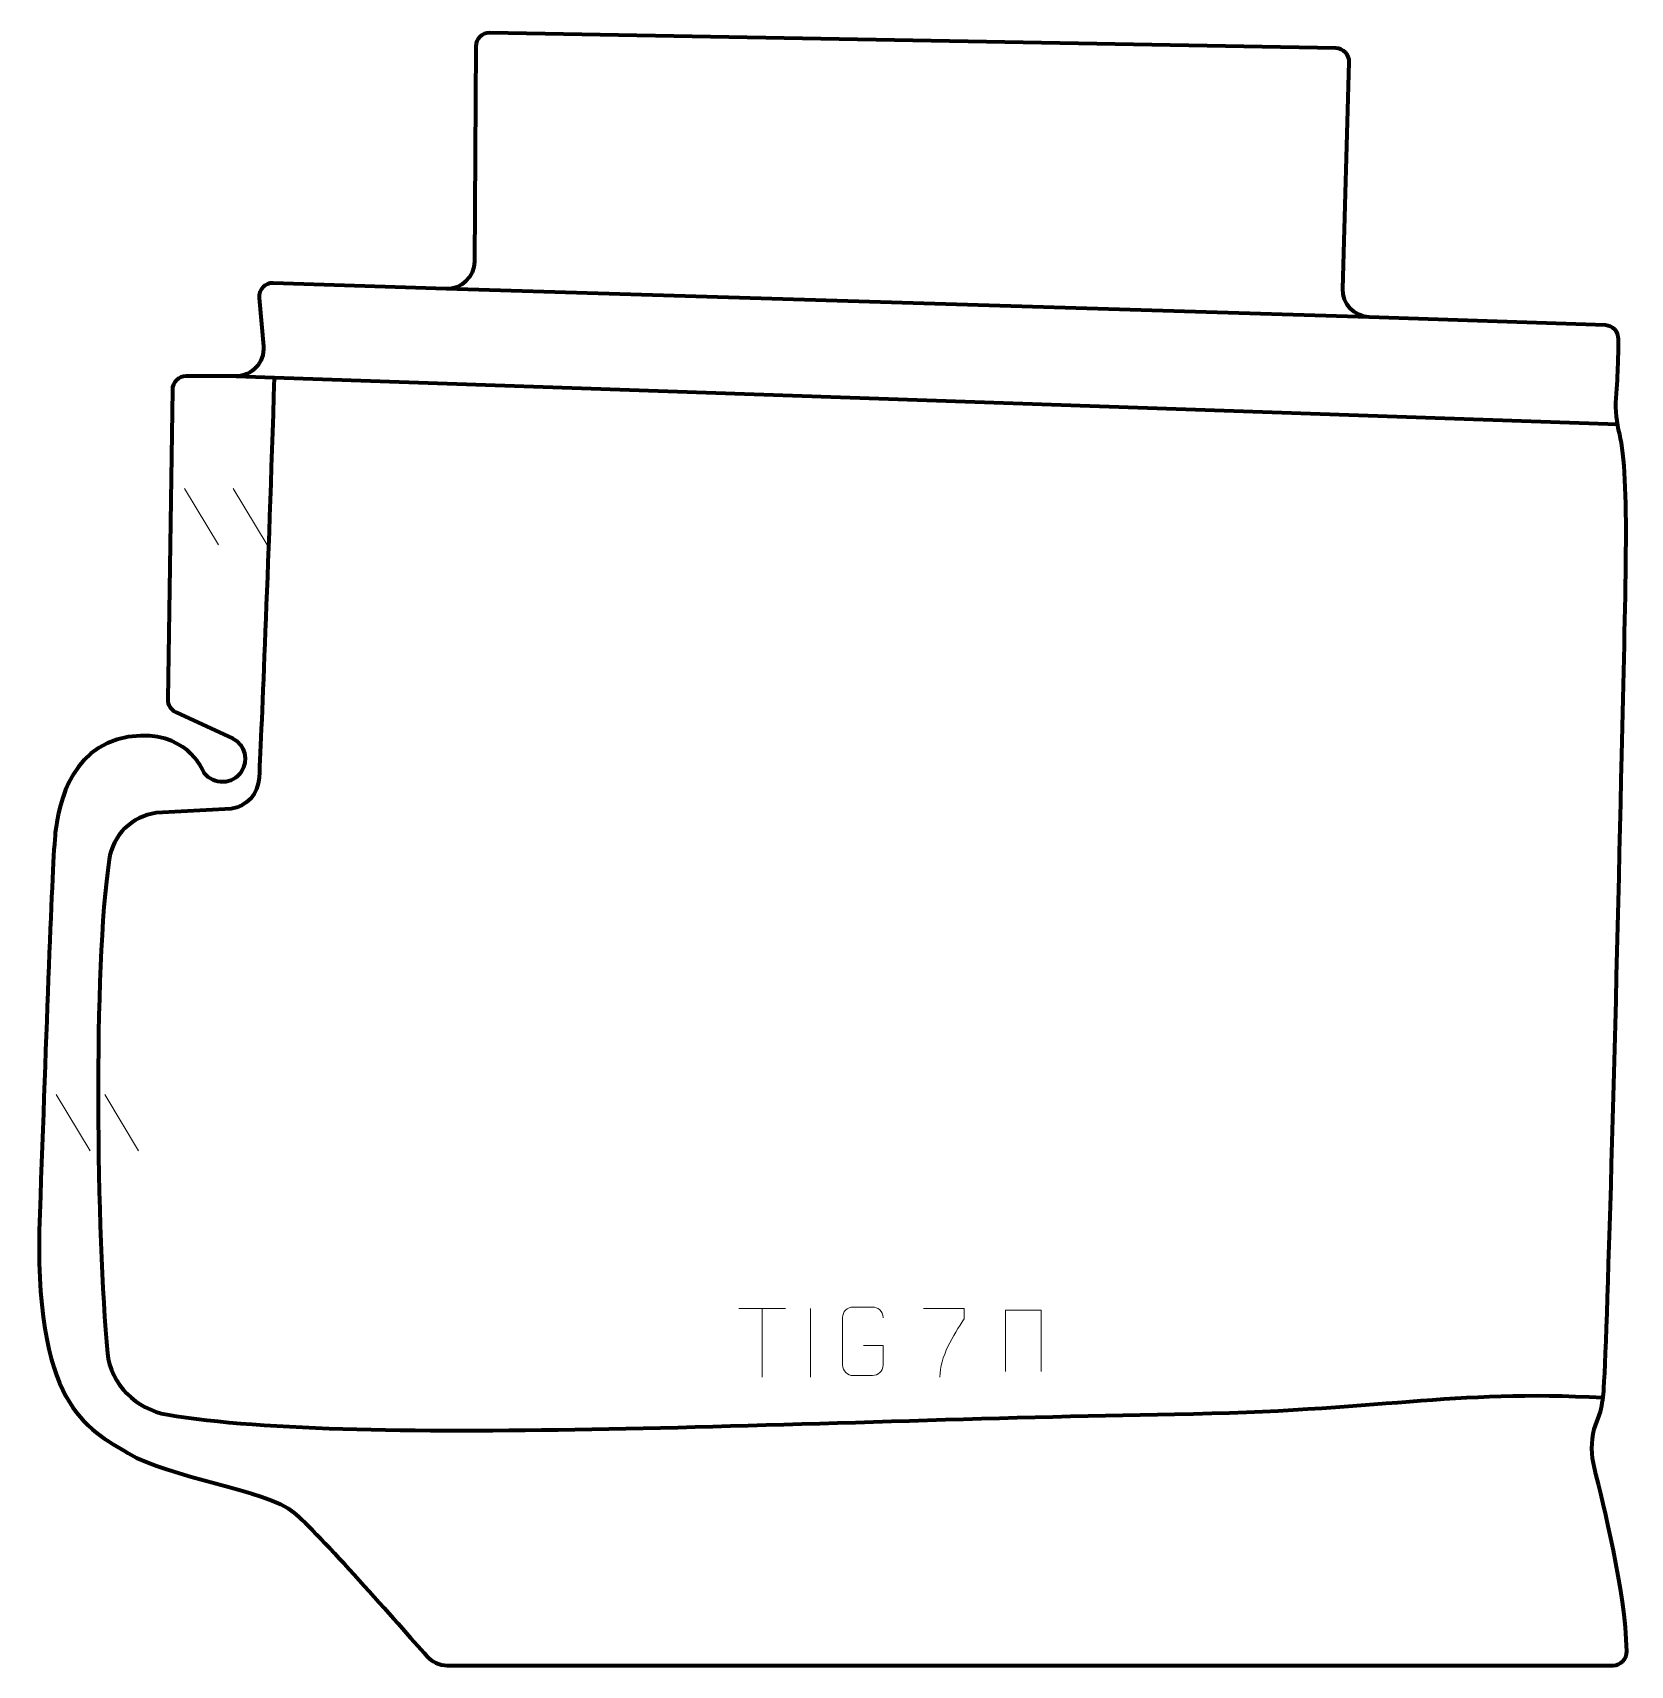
# Model space of a CAD drawing. Header units: millimetres. Extents: x -292 to 291, y -297 to 298.
import ezdxf

# ---------------------------------------------------------------- set-up
doc = ezdxf.new("R2010")
doc.units = ezdxf.units.MM
doc.header["$MEASUREMENT"] = 0
for name, color, linetype in [('layer 1', 7, 'Continuous'), ('layer 2', 7, 'Continuous'), ('layer 3', 7, 'Continuous')]:
    doc.layers.add(name, color=color, linetype=linetype)

msp = doc.modelspace()

# ---------------------------------------------------------------- linework, layer by layer
at = {"layer": 'layer 1', "color": 250, "lineweight": 9}
for points in [[(-236.355, 131.3749), (-236.355, 131.3749), (-223.9907, 110.8306), (-223.9907, 110.8306)], [(-218.6251, 131.3749), (-218.6251, 131.3749), (-206.2608, 110.8306), (-206.2608, 110.8306)], [(-283.1985, -89.4619), (-283.1985, -89.4619), (-270.8342, -110.0062), (-270.8342, -110.0062)], [(-265.4686, -89.4619), (-265.4686, -89.4619), (-253.1043, -110.0062), (-253.1043, -110.0062)], [(-34.3364, -167.4851), (-34.3364, -167.4851), (-17.3492, -167.4851), (-17.3492, -167.4851)], [(-25.8426, -192.4151), (-25.8426, -192.4151), (-25.8426, -167.4616), (-25.8426, -167.4616)], [(-8.2039, -167.4513), (-8.2039, -167.4513), (-8.2039, -192.4254), (-8.2039, -192.4254)]]:
    msp.add_open_spline(points, degree=3, dxfattribs=at)
for points, knots in [([(11.1623, -180.8751), (11.1623, -180.8751), (18.3304, -180.8751), (18.3304, -180.8751), (18.3304, -180.8751), (18.3304, -180.8751), (18.3304, -188.0432), (18.3304, -188.0432), (18.3304, -188.0432), (18.1907, -190.3666), (16.5135, -191.8462), (14.3657, -191.857), (14.3657, -191.857), (12.0339, -191.8566), (9.7019, -191.8566), (7.3704, -191.857), (7.3704, -191.857), (5.4455, -191.9624), (3.4733, -190.0779), (3.4845, -188.0606), (3.4845, -188.0606), (3.4849, -182.2905), (3.4849, -176.5208), (3.4845, -170.7515), (3.4845, -170.7515), (3.4887, -168.6134), (5.2355, -166.8942), (7.3878, -166.9076), (7.3878, -166.9076), (9.7135, -166.9076), (12.0396, -166.9076), (14.3657, -166.9076), (14.3657, -166.9076), (16.3124, -166.8722), (18.3038, -168.3637), (18.3304, -170.8014)], [0, 0, 0, 0, 0.1, 0.1, 0.1, 0.1, 0.2, 0.2, 0.2, 0.2, 0.3, 0.3, 0.3, 0.3, 0.4, 0.4, 0.4, 0.4, 0.5, 0.5, 0.5, 0.5, 0.6, 0.6, 0.6, 0.6, 0.7, 0.7, 0.7, 0.7, 0.8, 0.8, 0.8, 0.8, 1, 1, 1, 1]), ([(33.0713, -167.4591), (33.0713, -167.4591), (47.8874, -167.4591), (47.8874, -167.4591), (47.8874, -167.4591), (47.8871, -168.7087), (47.8871, -169.9583), (47.8874, -171.2081), (47.8874, -171.2081), (43.893, -177.2052), (38.9778, -185.0388), (38.9778, -192.4176)], [0, 0, 0, 0, 0.25, 0.25, 0.25, 0.25, 0.5, 0.5, 0.5, 0.5, 1, 1, 1, 1]), ([(62.848, -190.408), (62.848, -190.408), (62.848, -168.0577), (62.848, -168.0577), (62.848, -168.0577), (62.848, -168.0577), (75.9663, -168.0577), (75.9663, -168.0577), (75.9663, -168.0577), (75.9663, -168.0577), (75.9663, -190.408), (75.9663, -190.408)], [0, 0, 0, 0, 0.25, 0.25, 0.25, 0.25, 0.5, 0.5, 0.5, 0.5, 1, 1, 1, 1])]:
    msp.add_open_spline(points, degree=3, knots=knots, dxfattribs=at)
at = {"layer": 'layer 2', "color": 12, "lineweight": 200}
msp.add_open_spline([(284.3851, -297.4994), (284.3851, -297.4994), (-140.5935, -297.4994), (-140.5935, -297.4994), (-140.5935, -297.4994), (-143.4683, -297.4994), (-146.2034, -296.2601), (-148.1017, -294.0951), (-148.1017, -294.0951), (-157.7502, -283.0909), (-188.0189, -248.7875), (-196.5215, -241.7661), (-196.5215, -241.7661), (-206.6815, -233.3757), (-241.9427, -229.1808), (-256.8839, -220.1913), (-256.8839, -220.1913), (-271.8248, -211.2021), (-291.7465, -202.8124), (-289.1567, -132.6957), (-289.1567, -132.6957), (-286.7226, -66.7951), (-284.6743, -4.4486), (-283.4791, 6.0388), (-283.4791, 6.0388), (-282.2836, 16.5266), (-277.496, 40.4675), (-252.4015, 41.299), (-252.4015, 41.299), (-234.3725, 41.8966), (-229.1905, 27.6835), (-229.1905, 27.6835), (-229.1905, 27.6835), (-225.7033, 23.2082), (-218.8809, 23.4304), (-215.6908, 28.1233), (-215.6908, 28.1233), (-215.6908, 28.1233), (-215.6901, 28.1241), (-215.6901, 28.1241), (-215.6901, 28.1241), (-212.8668, 32.2774), (-214.2959, 37.9709), (-218.7433, 40.2886), (-218.7433, 40.2886), (-218.7433, 40.2886), (-239.59, 49.9219), (-239.59, 49.9219), (-239.59, 49.9219), (-241.3839, 50.7509), (-242.5213, 52.5589), (-242.492, 54.5348), (-242.492, 54.5348), (-242.492, 54.5348), (-240.8205, 167.4019), (-240.8205, 167.4019), (-240.8205, 167.4019), (-240.78, 170.1412), (-238.5536, 172.3411), (-235.821, 172.3411), (-235.821, 172.3411), (-235.821, 172.3411), (-217.5972, 172.3411), (-217.5972, 172.3411), (-217.5972, 172.3411), (-211.7294, 172.3411), (-207.1225, 177.3834), (-207.6354, 183.2448), (-207.6354, 183.2448), (-207.6354, 183.2448), (-209.176, 200.8586), (-209.176, 200.8586), (-209.176, 200.8586), (-209.4385, 203.8572), (-207.0251, 206.4099), (-204.0251, 206.3073), (-204.0251, 206.3073), (-204.0251, 206.3073), (-141.0553, 204.1546), (-141.0553, 204.1546), (-141.0553, 204.1546), (-135.4275, 203.9623), (-130.7507, 208.4659), (-130.7147, 214.1121), (-130.7147, 214.1121), (-130.7147, 214.1121), (-130.2152, 292.5191), (-130.2152, 292.5191), (-130.2152, 292.5191), (-130.1972, 295.311), (-127.9087, 297.5504), (-125.1246, 297.4996), (-125.1246, 297.4996), (-125.1246, 297.4996), (183.3104, 291.8908), (183.3104, 291.8908), (183.3104, 291.8908), (186.0917, 291.84), (188.2973, 289.5226), (188.2176, 286.7339), (188.2176, 286.7339), (188.2176, 286.7339), (185.8582, 204.1772), (185.8582, 204.1772), (185.8582, 204.1772), (185.7009, 198.6647), (190.0118, 194.0592), (195.5084, 193.8687), (195.5084, 193.8687), (195.5084, 193.8687), (281.5774, 190.8855), (281.5774, 190.8855), (281.5774, 190.8855), (284.2828, 190.7917), (286.4203, 188.5569), (286.4048, 185.8425), (286.4048, 185.8425), (286.378, 181.2106), (286.2101, 173.5878), (285.537, 164.3267), (285.537, 164.3267), (285.2145, 159.8898), (285.6936, 155.4399), (286.819, 151.1363), (286.819, 151.1363), (290.6981, 136.3045), (288.7737, 90.8424), (287.5714, 34.1058), (287.5714, 34.1058), (285.6357, -57.2648), (282.4364, -173.1629), (281.0609, -196.4204), (281.0609, -196.4204), (280.8888, -199.3344), (280.4633, -202.2257), (279.7892, -205.0653), (279.7892, -205.0653), (279.7892, -205.0653), (277.5257, -211.3887), (277.5257, -211.3887), (277.5257, -211.3887), (276.4201, -216.0448), (276.4399, -220.8958), (277.5787, -225.544), (277.5787, -225.544), (280.9512, -239.3045), (288.8735, -269.7954), (289.3854, -292.3802), (289.3854, -292.3802), (289.4489, -295.1904), (287.1883, -297.4994), (284.3851, -297.4994)], degree=3, knots=[0, 0, 0, 0, 0.02564103, 0.02564103, 0.02564103, 0.02564103, 0.05128205, 0.05128205, 0.05128205, 0.05128205, 0.07692308, 0.07692308, 0.07692308, 0.07692308, 0.1025641, 0.1025641, 0.1025641, 0.1025641, 0.12820513, 0.12820513, 0.12820513, 0.12820513, 0.15384615, 0.15384615, 0.15384615, 0.15384615, 0.17948718, 0.17948718, 0.17948718, 0.17948718, 0.20512821, 0.20512821, 0.20512821, 0.20512821, 0.23076923, 0.23076923, 0.23076923, 0.23076923, 0.25641026, 0.25641026, 0.25641026, 0.25641026, 0.28205128, 0.28205128, 0.28205128, 0.28205128, 0.30769231, 0.30769231, 0.30769231, 0.30769231, 0.33333333, 0.33333333, 0.33333333, 0.33333333, 0.35897436, 0.35897436, 0.35897436, 0.35897436, 0.38461538, 0.38461538, 0.38461538, 0.38461538, 0.41025641, 0.41025641, 0.41025641, 0.41025641, 0.43589744, 0.43589744, 0.43589744, 0.43589744, 0.46153846, 0.46153846, 0.46153846, 0.46153846, 0.48717949, 0.48717949, 0.48717949, 0.48717949, 0.51282051, 0.51282051, 0.51282051, 0.51282051, 0.53846154, 0.53846154, 0.53846154, 0.53846154, 0.56410256, 0.56410256, 0.56410256, 0.56410256, 0.58974359, 0.58974359, 0.58974359, 0.58974359, 0.61538462, 0.61538462, 0.61538462, 0.61538462, 0.64102564, 0.64102564, 0.64102564, 0.64102564, 0.66666667, 0.66666667, 0.66666667, 0.66666667, 0.69230769, 0.69230769, 0.69230769, 0.69230769, 0.71794872, 0.71794872, 0.71794872, 0.71794872, 0.74358974, 0.74358974, 0.74358974, 0.74358974, 0.76923077, 0.76923077, 0.76923077, 0.76923077, 0.79487179, 0.79487179, 0.79487179, 0.79487179, 0.82051282, 0.82051282, 0.82051282, 0.82051282, 0.84615385, 0.84615385, 0.84615385, 0.84615385, 0.87179487, 0.87179487, 0.87179487, 0.87179487, 0.8974359, 0.8974359, 0.8974359, 0.8974359, 0.92307692, 0.92307692, 0.92307692, 0.92307692, 0.94871795, 0.94871795, 0.94871795, 0.94871795, 1, 1, 1, 1], dxfattribs=at)
at = {"layer": 'layer 3', "color": 142, "lineweight": 200}
for points in [[(195.5086, 193.8686), (195.5086, 193.8686), (-141.0555, 204.1548), (-141.0555, 204.1548)], [(-217.5971, 172.341), (-217.5971, 172.341), (286.0097, 154.8947), (286.0097, 154.8947)]]:
    msp.add_open_spline(points, degree=3, dxfattribs=at)
msp.add_open_spline([(-203.6686, 171.8585), (-205.9624, 99.2276), (-208.2417, 46.5017), (-209.1991, 25.9478), (-209.1991, 25.9478), (-209.4655, 20.2311), (-213.7108, 15.4961), (-219.351, 14.6209), (-219.351, 14.6209), (-219.351, 14.6209), (-246.6581, 13.1515), (-246.6581, 13.1515), (-246.6581, 13.1515), (-255.5333, 11.9937), (-262.5458, 5.0644), (-263.8652, -3.8122), (-263.8652, -3.8122), (-269.7093, -43.1261), (-268.5064, -141.2686), (-264.4632, -183.7525), (-264.4632, -183.7525), (-263.389, -195.0372), (-253.9169, -204.2327), (-242.7663, -206.0985), (-242.7663, -206.0985), (-170.5837, -218.1766), (-7.9793, -208.0085), (124.5519, -205.9398), (124.5519, -205.9398), (200.1864, -204.759), (225.4164, -196.8194), (280.7288, -199.9263)], degree=3, knots=[0, 0, 0, 0, 0.11111111, 0.11111111, 0.11111111, 0.11111111, 0.22222222, 0.22222222, 0.22222222, 0.22222222, 0.33333333, 0.33333333, 0.33333333, 0.33333333, 0.44444444, 0.44444444, 0.44444444, 0.44444444, 0.55555556, 0.55555556, 0.55555556, 0.55555556, 0.66666667, 0.66666667, 0.66666667, 0.66666667, 0.77777778, 0.77777778, 0.77777778, 0.77777778, 1, 1, 1, 1], dxfattribs=at)

doc.saveas('drawing.dxf')
